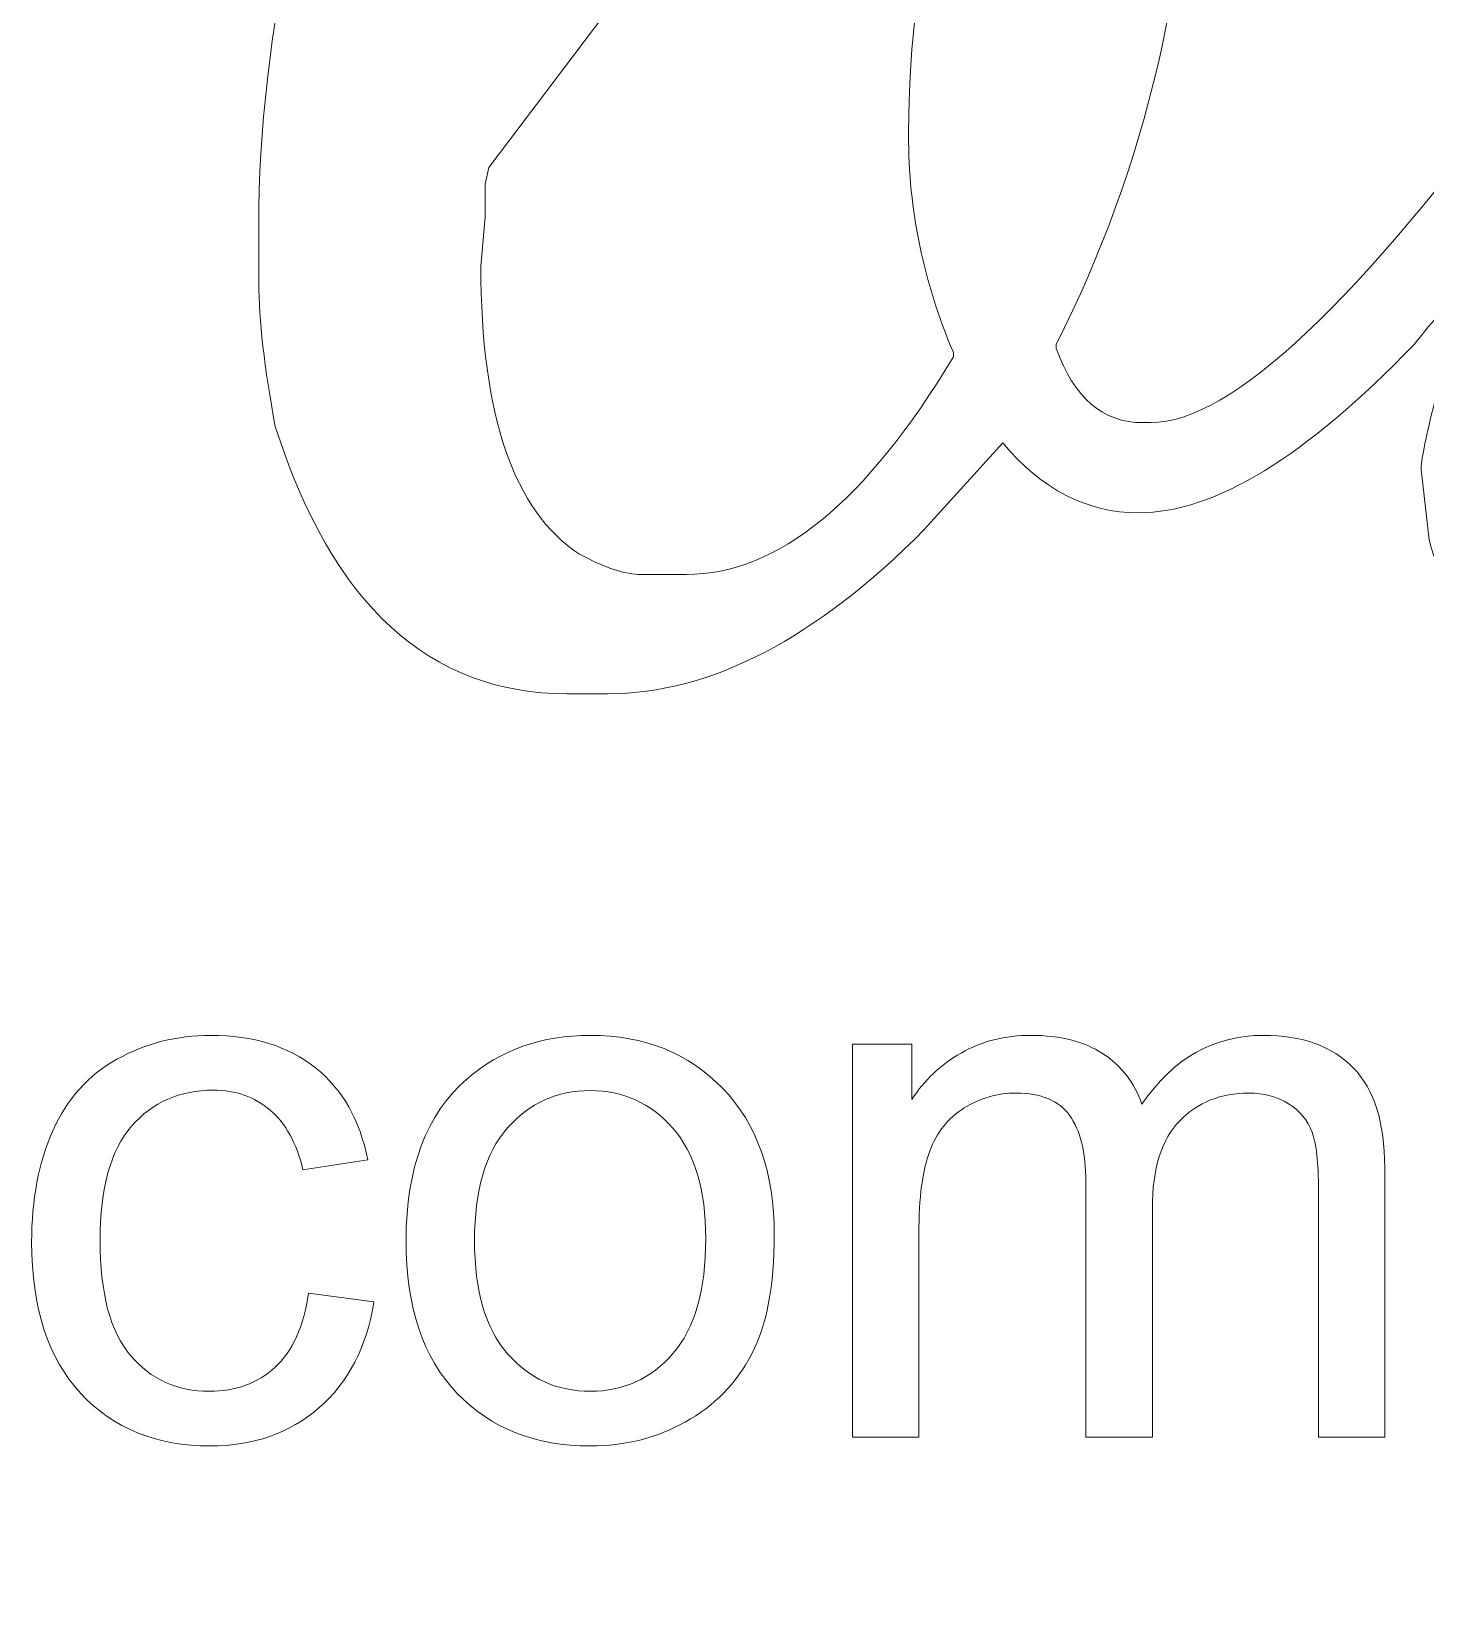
# Model space of a CAD drawing. Header units: centimetres. Extents: x -55.8 to 26.1, y 6.1 to 52.2.
# Drawn here: x -10.74 to -6.07, y 6.07 to 11.37 of the extents above; entities that cross this region are included whole.
import ezdxf

# ---------------------------------------------------------------- set-up
doc = ezdxf.new("R2010")
doc.units = ezdxf.units.CM
doc.header["$MEASUREMENT"] = 0
doc.layers.add('Camada 1', color=7, linetype='Continuous')

msp = doc.modelspace()

# ---------------------------------------------------------------- linework, layer by layer
at = {"layer": 'Camada 1', "color": 240, "lineweight": 9}
for points, knots in [([(-1.98948, 12.98553), (-1.98948, 12.98553), (-1.94715, 12.91615), (-1.94715, 12.91615), (-1.94715, 12.91615), (-2.39047, 11.72023), (-2.77265, 10.51609), (-3.09132, 9.30606), (-3.09132, 9.30606), (-3.09132, 9.30606), (-3.11837, 9.15437), (-3.11837, 9.15437), (-3.11837, 9.15437), (-2.58803, 9.6118), (-2.08826, 10.12098), (-1.61671, 10.68424), (-1.61671, 10.68424), (-1.61671, 10.68424), (-0.73477, 11.8002), (-0.73477, 11.8002), (-0.73477, 11.8002), (-0.73477, 11.8002), (-0.44549, 12.1859), (-0.44549, 12.1859), (-0.44549, 12.1859), (-0.44549, 12.1859), (-0.43138, 12.1859), (-0.43138, 12.1859), (-0.43138, 12.1859), (-0.39493, 12.17649), (-0.37611, 12.12593), (-0.37611, 12.03421), (-0.37611, 12.03421), (-0.37611, 11.76962), (-0.98759, 10.97117), (-2.20938, 9.63649), (-2.20938, 9.63649), (-2.71503, 9.12614), (-3.05957, 8.81452), (-3.24302, 8.69928), (-3.24302, 8.69928), (-3.24302, 8.5664), (-3.39001, 8.176), (-3.68399, 7.52806), (-3.68399, 7.52806), (-3.82157, 7.24349), (-4.0744, 6.92128), (-4.44128, 6.5638), (-4.44128, 6.5638), (-4.74938, 6.30863), (-5.03395, 6.14282), (-5.29618, 6.06756), (-5.29618, 6.06756), (-5.29618, 6.06756), (-5.33734, 6.06756), (-5.33734, 6.06756), (-5.33734, 6.06756), (-5.39261, 6.06756), (-5.43377, 6.22866), (-5.46199, 6.54969), (-5.46199, 6.54969), (-5.46199, 7.32345), (-4.91989, 8.11367), (-3.83568, 8.92036), (-3.83568, 8.92036), (-3.83568, 9.01913), (-3.63813, 9.79524), (-3.24302, 11.24869), (-3.24302, 11.24869), (-4.10615, 9.91636), (-4.85991, 9.25079), (-5.50314, 9.25079), (-5.50314, 9.25079), (-5.50314, 9.25079), (-5.53019, 9.25079), (-5.53019, 9.25079), (-5.53019, 9.25079), (-5.80653, 9.25079), (-5.98057, 9.38837), (-6.05465, 9.66354), (-6.05465, 9.66354), (-6.05465, 9.66354), (-6.0817, 9.89873), (-6.0817, 9.89873), (-6.0817, 9.89873), (-6.0817, 9.95761), (-6.02774, 10.17366), (-5.91974, 10.54698), (-5.91974, 10.54698), (-5.97885, 10.4732), (-6.04064, 10.39709), (-6.10522, 10.31853), (-6.10522, 10.31853), (-6.46623, 9.94224), (-6.77314, 9.75409), (-7.02832, 9.75409), (-7.02832, 9.75409), (-7.20118, 9.75409), (-7.35288, 9.8317), (-7.4834, 9.9881), (-7.4834, 9.9881), (-7.4834, 9.9881), (-7.74563, 9.69882), (-7.74563, 9.69882), (-7.74563, 9.69882), (-8.11017, 9.33075), (-8.46412, 9.14731), (-8.80632, 9.14731), (-8.80632, 9.14731), (-8.80632, 9.14731), (-8.9439, 9.14731), (-8.9439, 9.14731), (-8.9439, 9.14731), (-9.40604, 9.14731), (-9.73177, 9.44599), (-9.92227, 10.04336), (-9.92227, 10.04336), (-9.95873, 10.24092), (-9.97754, 10.40085), (-9.97754, 10.52549), (-9.97754, 10.52549), (-9.97754, 10.52549), (-9.97754, 10.71835), (-9.97754, 10.71835), (-9.97754, 10.71835), (-9.97754, 11.97423), (-9.36253, 13.62406), (-8.13134, 15.66546), (-8.13134, 15.66546), (-7.93143, 16.01471), (-7.62334, 16.39571), (-7.20824, 16.80964), (-7.20824, 16.80964), (-7.20824, 16.80964), (-7.04243, 16.90606), (-7.04243, 16.90606), (-7.04243, 16.90606), (-6.94836, 16.90606), (-6.89309, 16.71321), (-6.87663, 16.32633), (-6.87663, 16.32633), (-6.87663, 16.32633), (-6.87663, 16.3134), (-6.87663, 16.3134), (-6.87663, 16.3134), (-6.87663, 14.64358), (-7.52456, 13.01258), (-8.82043, 11.42155), (-8.82043, 11.42155), (-8.82043, 11.42155), (-9.20613, 10.9112), (-9.20613, 10.9112), (-9.20613, 10.9112), (-9.20613, 10.9112), (-9.21907, 10.85593), (-9.21907, 10.85593), (-9.21907, 10.85593), (-9.21907, 10.85593), (-9.21907, 10.74539), (-9.21907, 10.74539), (-9.21907, 10.74539), (-9.21907, 10.74539), (-9.23318, 10.58076), (-9.23318, 10.58076), (-9.23318, 10.58076), (-9.23318, 10.07982), (-9.12264, 9.75879), (-8.90274, 9.61533), (-8.90274, 9.61533), (-8.81808, 9.56947), (-8.7487, 9.54712), (-8.69578, 9.54712), (-8.69578, 9.54712), (-8.69578, 9.54712), (-8.54409, 9.54712), (-8.54409, 9.54712), (-8.54409, 9.54712), (-8.23835, 9.54712), (-7.94084, 9.79054), (-7.64921, 10.27737), (-7.64921, 10.27737), (-7.64921, 10.27737), (-7.64921, 10.29149), (-7.64921, 10.29149), (-7.64921, 10.29149), (-7.74916, 10.52549), (-7.79973, 10.76891), (-7.79973, 11.02173), (-7.79973, 11.02173), (-7.79973, 11.80255), (-7.55161, 12.43167), (-7.05654, 12.90909), (-7.05654, 12.90909), (-7.05654, 12.90909), (-7.01421, 12.90909), (-7.01421, 12.90909), (-7.01421, 12.90909), (-6.90485, 12.78797), (-6.84958, 12.61276), (-6.84958, 12.38581), (-6.84958, 12.38581), (-6.84958, 12.38581), (-6.84958, 12.27527), (-6.84958, 12.27527), (-6.84958, 12.27527), (-6.84958, 11.57089), (-7.00127, 10.91825), (-7.30466, 10.31853), (-7.30466, 10.31853), (-7.30466, 10.31853), (-7.30466, 10.30442), (-7.30466, 10.30442), (-7.30466, 10.30442), (-7.24469, 10.13979), (-7.14826, 10.0563), (-7.01421, 10.0563), (-7.01421, 10.0563), (-7.01421, 10.0563), (-6.98716, 10.0563), (-6.98716, 10.0563), (-6.98716, 10.0563), (-6.71855, 10.0563), (-6.29169, 10.45874), (-5.70574, 11.2624), (-5.70574, 11.2624), (-5.57845, 11.67844), (-5.41885, 12.18841), (-5.2268, 12.79268), (-5.2268, 12.79268), (-5.16801, 12.89381), (-5.01161, 12.94437), (-4.75878, 12.94437), (-4.75878, 12.94437), (-4.75878, 12.95966), (-4.67177, 12.96907), (-4.49655, 12.97142), (-4.49655, 12.97142), (-4.49655, 12.97142), (-4.4554, 12.90204), (-4.4554, 12.90204), (-4.4554, 12.90204), (-4.4554, 12.90204), (-5.31029, 10.11862), (-5.31029, 10.11862), (-5.31029, 10.11862), (-5.31029, 10.11862), (-5.32323, 9.92577), (-5.32323, 9.92577), (-5.32323, 9.92577), (-5.32323, 9.92577), (-5.32323, 9.84346), (-5.32323, 9.84346), (-5.32323, 9.84346), (-5.32323, 9.73292), (-5.25973, 9.67765), (-5.13038, 9.67765), (-5.13038, 9.67765), (-4.69646, 9.67765), (-4.03559, 10.41731), (-3.14659, 11.89662), (-3.14659, 11.89662), (-2.82086, 12.57631), (-2.6139, 12.91615), (-2.52688, 12.91615), (-2.52688, 12.91615), (-2.27641, 12.96201), (-2.09649, 12.98553), (-1.98948, 12.98553)], [0, 0, 0, 0, 0.0147059, 0.0147059, 0.0147059, 0.0147059, 0.0294118, 0.0294118, 0.0294118, 0.0294118, 0.0441176, 0.0441176, 0.0441176, 0.0441176, 0.0588235, 0.0588235, 0.0588235, 0.0588235, 0.0735294, 0.0735294, 0.0735294, 0.0735294, 0.0882353, 0.0882353, 0.0882353, 0.0882353, 0.1029412, 0.1029412, 0.1029412, 0.1029412, 0.1176471, 0.1176471, 0.1176471, 0.1176471, 0.1323529, 0.1323529, 0.1323529, 0.1323529, 0.1470588, 0.1470588, 0.1470588, 0.1470588, 0.1617647, 0.1617647, 0.1617647, 0.1617647, 0.1764706, 0.1764706, 0.1764706, 0.1764706, 0.1911765, 0.1911765, 0.1911765, 0.1911765, 0.2058824, 0.2058824, 0.2058824, 0.2058824, 0.2205882, 0.2205882, 0.2205882, 0.2205882, 0.2352941, 0.2352941, 0.2352941, 0.2352941, 0.25, 0.25, 0.25, 0.25, 0.2647059, 0.2647059, 0.2647059, 0.2647059, 0.2794118, 0.2794118, 0.2794118, 0.2794118, 0.2941176, 0.2941176, 0.2941176, 0.2941176, 0.3088235, 0.3088235, 0.3088235, 0.3088235, 0.3235294, 0.3235294, 0.3235294, 0.3235294, 0.3382353, 0.3382353, 0.3382353, 0.3382353, 0.3529412, 0.3529412, 0.3529412, 0.3529412, 0.3676471, 0.3676471, 0.3676471, 0.3676471, 0.3823529, 0.3823529, 0.3823529, 0.3823529, 0.3970588, 0.3970588, 0.3970588, 0.3970588, 0.4117647, 0.4117647, 0.4117647, 0.4117647, 0.4264706, 0.4264706, 0.4264706, 0.4264706, 0.4411765, 0.4411765, 0.4411765, 0.4411765, 0.4558824, 0.4558824, 0.4558824, 0.4558824, 0.4705882, 0.4705882, 0.4705882, 0.4705882, 0.4852941, 0.4852941, 0.4852941, 0.4852941, 0.5, 0.5, 0.5, 0.5, 0.5147059, 0.5147059, 0.5147059, 0.5147059, 0.5294118, 0.5294118, 0.5294118, 0.5294118, 0.5441176, 0.5441176, 0.5441176, 0.5441176, 0.5588235, 0.5588235, 0.5588235, 0.5588235, 0.5735294, 0.5735294, 0.5735294, 0.5735294, 0.5882353, 0.5882353, 0.5882353, 0.5882353, 0.6029412, 0.6029412, 0.6029412, 0.6029412, 0.6176471, 0.6176471, 0.6176471, 0.6176471, 0.6323529, 0.6323529, 0.6323529, 0.6323529, 0.6470588, 0.6470588, 0.6470588, 0.6470588, 0.6617647, 0.6617647, 0.6617647, 0.6617647, 0.6764706, 0.6764706, 0.6764706, 0.6764706, 0.6911765, 0.6911765, 0.6911765, 0.6911765, 0.7058824, 0.7058824, 0.7058824, 0.7058824, 0.7205882, 0.7205882, 0.7205882, 0.7205882, 0.7352941, 0.7352941, 0.7352941, 0.7352941, 0.75, 0.75, 0.75, 0.75, 0.7647059, 0.7647059, 0.7647059, 0.7647059, 0.7794118, 0.7794118, 0.7794118, 0.7794118, 0.7941176, 0.7941176, 0.7941176, 0.7941176, 0.8088235, 0.8088235, 0.8088235, 0.8088235, 0.8235294, 0.8235294, 0.8235294, 0.8235294, 0.8382353, 0.8382353, 0.8382353, 0.8382353, 0.8529412, 0.8529412, 0.8529412, 0.8529412, 0.8676471, 0.8676471, 0.8676471, 0.8676471, 0.8823529, 0.8823529, 0.8823529, 0.8823529, 0.8970588, 0.8970588, 0.8970588, 0.8970588, 0.9117647, 0.9117647, 0.9117647, 0.9117647, 0.9264706, 0.9264706, 0.9264706, 0.9264706, 0.9411765, 0.9411765, 0.9411765, 0.9411765, 0.9558824, 0.9558824, 0.9558824, 0.9558824, 0.9705882, 0.9705882, 0.9705882, 0.9705882, 1, 1, 1, 1]), ([(-9.81105, 7.13764), (-9.81105, 7.13764), (-9.59177, 7.10885), (-9.59177, 7.10885), (-9.59177, 7.10885), (-9.61547, 6.95772), (-9.67686, 6.83919), (-9.77592, 6.75368), (-9.77592, 6.75368), (-9.87455, 6.66816), (-9.99605, 6.62541), (-10.13998, 6.62541), (-10.13998, 6.62541), (-10.3199, 6.62541), (-10.4651, 6.68425), (-10.57432, 6.80194), (-10.57432, 6.80194), (-10.68397, 6.91962), (-10.739, 7.08853), (-10.739, 7.30867), (-10.739, 7.30867), (-10.739, 7.45091), (-10.71529, 7.57537), (-10.6683, 7.68205), (-10.6683, 7.68205), (-10.62089, 7.78873), (-10.54935, 7.86874), (-10.45283, 7.92208), (-10.45283, 7.92208), (-10.35673, 7.97542), (-10.25174, 8.00209), (-10.13871, 8.00209), (-10.13871, 8.00209), (-9.99563, 8.00209), (-9.87836, 7.96568), (-9.78777, 7.89329), (-9.78777, 7.89329), (-9.69675, 7.8209), (-9.63833, 7.71845), (-9.61251, 7.5851), (-9.61251, 7.5851), (-9.61251, 7.5851), (-9.82968, 7.55166), (-9.82968, 7.55166), (-9.82968, 7.55166), (-9.85042, 7.64014), (-9.88683, 7.7066), (-9.93932, 7.75147), (-9.93932, 7.75147), (-9.99182, 7.79592), (-10.05532, 7.81836), (-10.12982, 7.81836), (-10.12982, 7.81836), (-10.24243, 7.81836), (-10.33387, 7.77814), (-10.40414, 7.69729), (-10.40414, 7.69729), (-10.47442, 7.61685), (-10.50955, 7.48943), (-10.50955, 7.31502), (-10.50955, 7.31502), (-10.50955, 7.13806), (-10.47569, 7.00937), (-10.40753, 6.92894), (-10.40753, 6.92894), (-10.3398, 6.84893), (-10.25132, 6.80871), (-10.1421, 6.80871), (-10.1421, 6.80871), (-10.05447, 6.80871), (-9.98166, 6.8358), (-9.92281, 6.88957), (-9.92281, 6.88957), (-9.86397, 6.94333), (-9.82672, 7.02588), (-9.81105, 7.13764)], [0, 0, 0, 0, 0.05, 0.05, 0.05, 0.05, 0.1, 0.1, 0.1, 0.1, 0.15, 0.15, 0.15, 0.15, 0.2, 0.2, 0.2, 0.2, 0.25, 0.25, 0.25, 0.25, 0.3, 0.3, 0.3, 0.3, 0.35, 0.35, 0.35, 0.35, 0.4, 0.4, 0.4, 0.4, 0.45, 0.45, 0.45, 0.45, 0.5, 0.5, 0.5, 0.5, 0.55, 0.55, 0.55, 0.55, 0.6, 0.6, 0.6, 0.6, 0.65, 0.65, 0.65, 0.65, 0.7, 0.7, 0.7, 0.7, 0.75, 0.75, 0.75, 0.75, 0.8, 0.8, 0.8, 0.8, 0.85, 0.85, 0.85, 0.85, 0.9, 0.9, 0.9, 0.9, 1, 1, 1, 1]), ([(-9.48382, 7.31375), (-9.48382, 7.55759), (-9.41608, 7.73835), (-9.28019, 7.85561), (-9.28019, 7.85561), (-9.16716, 7.95298), (-9.02916, 8.00209), (-8.86617, 8.00209), (-8.86617, 8.00209), (-8.68499, 8.00209), (-8.53682, 7.94282), (-8.4221, 7.82386), (-8.4221, 7.82386), (-8.30695, 7.70533), (-8.2498, 7.5415), (-8.2498, 7.33237), (-8.2498, 7.33237), (-8.2498, 7.16262), (-8.2752, 7.02927), (-8.326, 6.93232), (-8.326, 6.93232), (-8.3768, 6.83496), (-8.45088, 6.7596), (-8.54783, 6.70584), (-8.54783, 6.70584), (-8.64519, 6.65208), (-8.75103, 6.62541), (-8.86617, 6.62541), (-8.86617, 6.62541), (-9.05032, 6.62541), (-9.19934, 6.68425), (-9.31321, 6.80278), (-9.31321, 6.80278), (-9.42709, 6.92089), (-9.48382, 7.09107), (-9.48382, 7.31375)], [0, 0, 0, 0, 0.1, 0.1, 0.1, 0.1, 0.2, 0.2, 0.2, 0.2, 0.3, 0.3, 0.3, 0.3, 0.4, 0.4, 0.4, 0.4, 0.5, 0.5, 0.5, 0.5, 0.6, 0.6, 0.6, 0.6, 0.7, 0.7, 0.7, 0.7, 0.8, 0.8, 0.8, 0.8, 1, 1, 1, 1]), ([(-7.98776, 6.65504), (-7.98776, 6.65504), (-7.98776, 7.97203), (-7.98776, 7.97203), (-7.98776, 7.97203), (-7.98776, 7.97203), (-7.78837, 7.97203), (-7.78837, 7.97203), (-7.78837, 7.97203), (-7.78837, 7.97203), (-7.78837, 7.78746), (-7.78837, 7.78746), (-7.78837, 7.78746), (-7.74688, 7.8518), (-7.69185, 7.90387), (-7.62327, 7.94282), (-7.62327, 7.94282), (-7.55469, 7.98219), (-7.47637, 8.00209), (-7.38874, 8.00209), (-7.38874, 8.00209), (-7.29138, 8.00209), (-7.21137, 7.98177), (-7.14914, 7.94113), (-7.14914, 7.94113), (-7.08648, 7.90049), (-7.04246, 7.84418), (-7.01706, 7.77137), (-7.01706, 7.77137), (-6.91249, 7.92504), (-6.77703, 8.00209), (-6.61023, 8.00209), (-6.61023, 8.00209), (-6.47942, 8.00209), (-6.37909, 7.96568), (-6.30882, 7.89329), (-6.30882, 7.89329), (-6.23855, 7.8209), (-6.20341, 7.70956), (-6.20341, 7.55928), (-6.20341, 7.55928), (-6.20341, 7.55928), (-6.20341, 6.65504), (-6.20341, 6.65504), (-6.20341, 6.65504), (-6.20341, 6.65504), (-6.42524, 6.65504), (-6.42524, 6.65504), (-6.42524, 6.65504), (-6.42524, 6.65504), (-6.42524, 7.48477), (-6.42524, 7.48477), (-6.42524, 7.48477), (-6.42524, 7.5741), (-6.43243, 7.63844), (-6.44683, 7.67781), (-6.44683, 7.67781), (-6.46164, 7.71676), (-6.48789, 7.74851), (-6.52557, 7.77264), (-6.52557, 7.77264), (-6.56367, 7.79635), (-6.60854, 7.80862), (-6.65976, 7.80862), (-6.65976, 7.80862), (-6.75247, 7.80862), (-6.8291, 7.77772), (-6.89048, 7.71591), (-6.89048, 7.71591), (-6.95144, 7.65453), (-6.98234, 7.55589), (-6.98234, 7.42043), (-6.98234, 7.42043), (-6.98234, 7.42043), (-6.98234, 6.65504), (-6.98234, 6.65504), (-6.98234, 6.65504), (-6.98234, 6.65504), (-7.20544, 6.65504), (-7.20544, 6.65504), (-7.20544, 6.65504), (-7.20544, 6.65504), (-7.20544, 7.5106), (-7.20544, 7.5106), (-7.20544, 7.5106), (-7.20544, 7.61008), (-7.22364, 7.68459), (-7.26005, 7.73412), (-7.26005, 7.73412), (-7.29646, 7.78365), (-7.35572, 7.80862), (-7.4387, 7.80862), (-7.4387, 7.80862), (-7.50135, 7.80862), (-7.55935, 7.79211), (-7.61269, 7.75867), (-7.61269, 7.75867), (-7.66603, 7.72565), (-7.70497, 7.67739), (-7.72868, 7.61389), (-7.72868, 7.61389), (-7.75281, 7.54997), (-7.76466, 7.4581), (-7.76466, 7.3383), (-7.76466, 7.3383), (-7.76466, 7.3383), (-7.76466, 6.65504), (-7.76466, 6.65504), (-7.76466, 6.65504), (-7.76466, 6.65504), (-7.98776, 6.65504), (-7.98776, 6.65504)], [0, 0, 0, 0, 0.0344828, 0.0344828, 0.0344828, 0.0344828, 0.0689655, 0.0689655, 0.0689655, 0.0689655, 0.1034483, 0.1034483, 0.1034483, 0.1034483, 0.137931, 0.137931, 0.137931, 0.137931, 0.1724138, 0.1724138, 0.1724138, 0.1724138, 0.2068966, 0.2068966, 0.2068966, 0.2068966, 0.2413793, 0.2413793, 0.2413793, 0.2413793, 0.2758621, 0.2758621, 0.2758621, 0.2758621, 0.3103448, 0.3103448, 0.3103448, 0.3103448, 0.3448276, 0.3448276, 0.3448276, 0.3448276, 0.3793103, 0.3793103, 0.3793103, 0.3793103, 0.4137931, 0.4137931, 0.4137931, 0.4137931, 0.4482759, 0.4482759, 0.4482759, 0.4482759, 0.4827586, 0.4827586, 0.4827586, 0.4827586, 0.5172414, 0.5172414, 0.5172414, 0.5172414, 0.5517241, 0.5517241, 0.5517241, 0.5517241, 0.5862069, 0.5862069, 0.5862069, 0.5862069, 0.6206897, 0.6206897, 0.6206897, 0.6206897, 0.6551724, 0.6551724, 0.6551724, 0.6551724, 0.6896552, 0.6896552, 0.6896552, 0.6896552, 0.7241379, 0.7241379, 0.7241379, 0.7241379, 0.7586207, 0.7586207, 0.7586207, 0.7586207, 0.7931034, 0.7931034, 0.7931034, 0.7931034, 0.8275862, 0.8275862, 0.8275862, 0.8275862, 0.862069, 0.862069, 0.862069, 0.862069, 0.8965517, 0.8965517, 0.8965517, 0.8965517, 0.9310345, 0.9310345, 0.9310345, 0.9310345, 1, 1, 1, 1]), ([(-9.25437, 7.31375), (-9.25437, 7.14484), (-9.21754, 7.01868), (-9.14388, 6.93486), (-9.14388, 6.93486), (-9.07022, 6.85062), (-8.97751, 6.80871), (-8.86617, 6.80871), (-8.86617, 6.80871), (-8.75526, 6.80871), (-8.66297, 6.85104), (-8.58931, 6.93529), (-8.58931, 6.93529), (-8.51608, 7.01953), (-8.47925, 7.14822), (-8.47925, 7.32094), (-8.47925, 7.32094), (-8.47925, 7.48393), (-8.51608, 7.60754), (-8.59016, 7.69136), (-8.59016, 7.69136), (-8.66424, 7.77518), (-8.75611, 7.81709), (-8.86617, 7.81709), (-8.86617, 7.81709), (-8.97751, 7.81709), (-9.07022, 7.77518), (-9.14388, 7.69178), (-9.14388, 7.69178), (-9.21754, 7.60839), (-9.25437, 7.48223), (-9.25437, 7.31375)], [0, 0, 0, 0, 0.1111111, 0.1111111, 0.1111111, 0.1111111, 0.2222222, 0.2222222, 0.2222222, 0.2222222, 0.3333333, 0.3333333, 0.3333333, 0.3333333, 0.4444444, 0.4444444, 0.4444444, 0.4444444, 0.5555556, 0.5555556, 0.5555556, 0.5555556, 0.6666667, 0.6666667, 0.6666667, 0.6666667, 0.7777778, 0.7777778, 0.7777778, 0.7777778, 1, 1, 1, 1])]:
    msp.add_open_spline(points, degree=3, knots=knots, dxfattribs=at)

doc.saveas('drawing.dxf')
